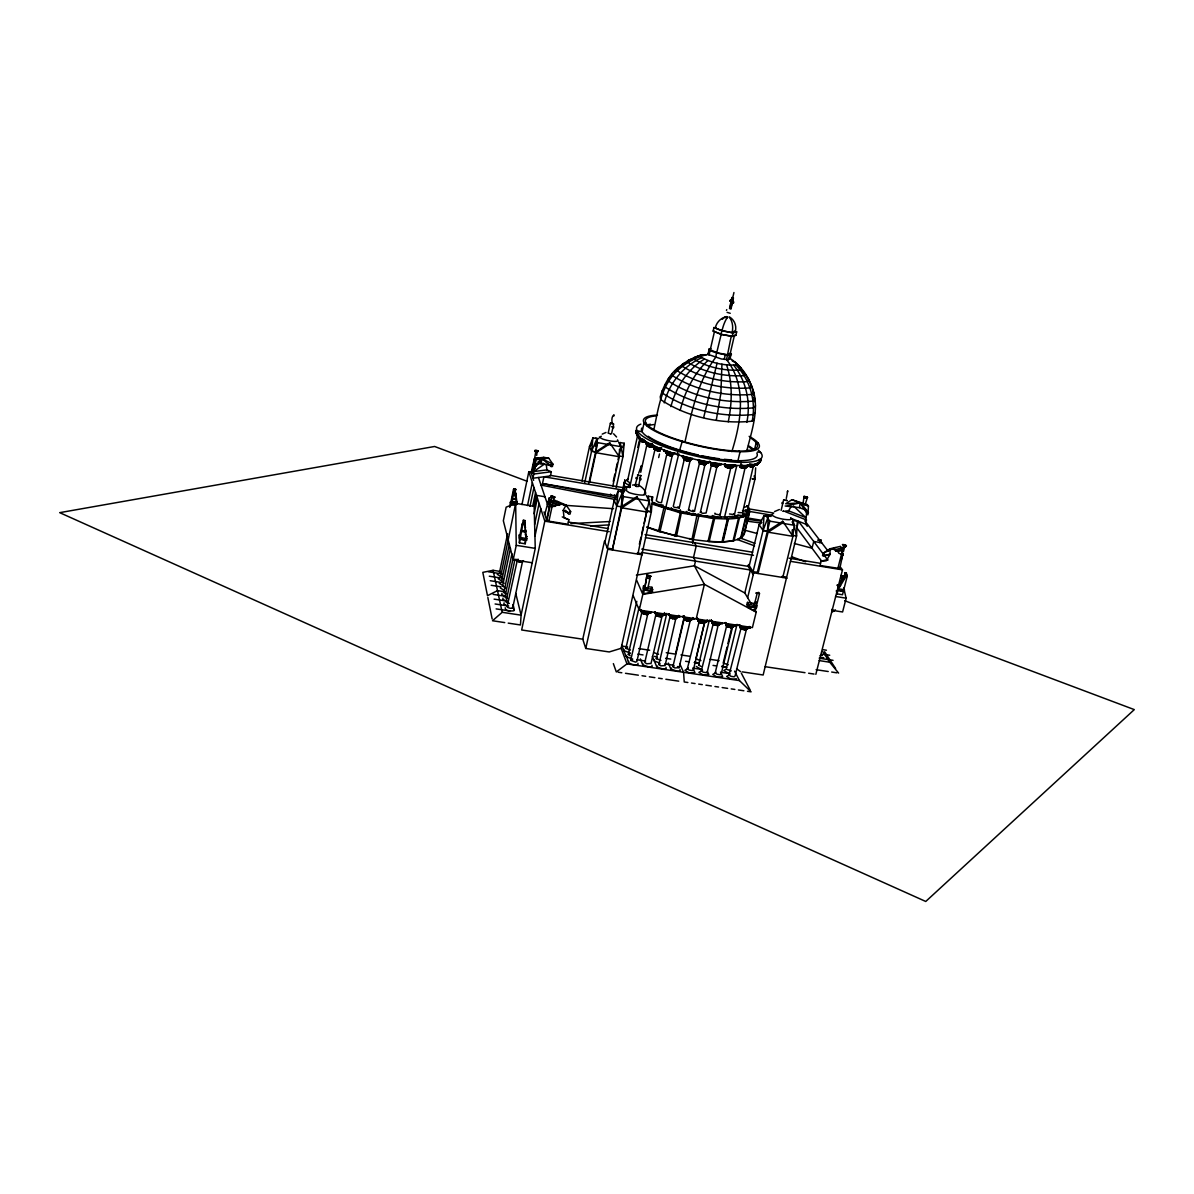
<?xml version="1.0" encoding="UTF-8"?>
<svg xmlns="http://www.w3.org/2000/svg" width="1194" height="1194" viewBox="0 0 1194 1194"><rect width="100%" height="100%" fill="white"/><g stroke="black" fill="none" stroke-linecap="round" stroke-linejoin="round"><path stroke-width="1.5" d="M639.133 607.239L628.283 654.446L630.148 655.73M630.477 650.073L625.865 648.372L636.805 601.343M515.942 495.077L517.181 503.883L511.659 502.972L512.868 494.57L516.032 495.391L512.868 494.57M524.256 523.659L524.524 524.464L522.703 524.166L524.256 523.659L524.957 525.599L524.539 524.256L522.271 523.882L519.897 535.181L520.509 537.404C520.853 534.434 524.733 511.345 524.659 525.091L526.36 538.345M646.984 575.926L644.775 588L647.775 588.478L649.82 578.971L649.685 577.105L646.984 575.926L647.029 574.598L650.999 576.329L649.685 577.105M845.845 576.762L846.292 572.866L844.889 572.642L844.531 576.03L843.098 577.344L842.74 576.06L844.845 576.404L844.591 577.389L842.083 576.762L842.233 579.388L838.815 585.612L838.173 584.911L838.397 588.642M712.221 465.884L711.251 462.899L713.699 463.72L714.445 466.555M628.716 661.357L628.686 662.73L631.387 664.267L635.342 665.028L637.939 664.61L637.939 663.237M628.357 662.207L626.357 655.446M787.368 505.644L800.159 502.883L807.89 514.868L808.442 506.092L807.278 504.629L791.92 499.704L785.697 503.778L800.159 502.883L806.875 510.51L799.487 507.644L785.159 506.002M623.955 649.372L623.925 650.7L630.283 652.954M638.447 485.167C641.685 486.257 649.267 493.794 643.745 495.062A12.686 3.239 12.6 0 1 629.014 492.585L625.163 489.749M746.743 451.108C751.996 429.646 760.862 405.915 750.892 384.304C746.772 373.856 739.534 364.618 730.101 358.484L731.191 353.767L726.967 354.618L716.937 352.752L709.057 349.126A11.477 1.985 12.9 0 1 710.908 348.544M842.248 552.374L841.755 548.046L840.427 546.359L829.92 548.792L823.159 553.225L822.562 555.628L823.621 556.24L829.905 554.195M544.777 514.36L549.21 497.958L549.956 504.853M613.895 416.005L613.97 414.781C610.164 417.064 612.612 426.631 613.044 423.497M525.45 534.793L526.703 536.718L525.45 534.793L525.509 529.091M782.771 577.478L792.935 536.33L792.488 529.733M793.025 520.524L796.547 536.031L792.189 535.3L794.622 525.33L792.189 522.032L793.025 520.524L792.816 524.211L793.025 520.524L797.338 521.256L796.547 536.031L763.16 674.998L742.25 671.864M792.189 535.3L792.503 529.763M749.265 565.628L759.1 524.703L763.07 530.434L767.429 531.196L768.369 516.42L764.026 515.689L763.07 530.434L753.071 571.687M748.056 507.913L754.906 479.361L755.668 467.824M700.43 461.212L700.266 463.69L698.386 460.332L700.43 461.212L701.803 464.302M548.718 458.168L536.016 459.69L534.763 468.749L535.539 458.302L543.777 457.332L548.718 458.168L552.926 464.167L552.434 466.466L551.21 466.675L542.389 458.929L537.837 462.168M647.193 507.554L646.894 511.107L651.327 511.823L621.149 648.297L626.969 663.879L739.459 680.595L751.101 691.833L747.489 691.296M647.969 498.659L648.178 496.182L652.64 496.943L651.327 511.823L646.864 511.062L637.894 554.091L637.372 552.971L641.865 553.703M624.477 491.749L620.835 491.137L623.507 496.614L612.343 549.956L621.731 507.823L622.611 491.838L618.119 491.077L614.164 500.495L604.925 542.21M554.389 496.898L553.091 497.092M619.567 444.019L620.149 442.556L624.208 443.258L622.969 456.615L616.179 487.555M516.032 495.391L514.748 490.6C515.838 485.779 516.271 494.137 513.51 491.853L513.629 493.465L516.092 494.674L512.957 494.868L513.629 493.465M611.88 548.882L607.358 548.15L616.716 506.062L618.119 491.077M641.312 466.914L641.432 465.66L638.656 473.212M612.835 485.913L619.283 456.735L619.507 449.228M619.835 445.899L620.149 442.556L622.969 456.615L618.88 455.929M523.3 520.151L522.703 524.166M524.823 520.405L524.882 524.047L523.36 523.808M551.479 496.42L552.792 496.226M658.192 450.839L659.581 448.511L656.879 447.944L657.401 450.705M500.256 587.941L504.241 590.403M589.627 481.988L596 452.72L597.015 438.571L592.925 437.855L591.567 451.198L584.747 482.57M497.241 574.284L500.898 576.672M727.833 467.944L728.624 468.123L729.385 465.66L726.728 464.959L727.086 467.72M799.487 507.644L800.159 502.883L808.457 512.629L807.562 513.51M749.101 466.347L752.787 467.033L753.13 464.63L749.936 466.615M686.58 362.916C672.744 367.827 664.312 383.304 660.237 396.811L660.625 399.542C686.52 417.109 721.146 424.467 752.16 421.169C756.339 401.229 749.981 379.617 735.877 364.946C723.728 365.648 710.639 362.857 700.177 356.573L700.908 354.961L706.281 354.678M806.607 512.271L805.607 524.091L807.293 526.3M515.539 492.734L516.45 503.107L511.659 502.972L511.39 504.226L514.166 504.674M746.817 422.392C750.907 402.676 746.399 381.125 733.758 365.289M522.718 523.405L522.435 525.196L522.271 523.882M654.461 449.541L656.625 450.511L654.775 449.78L655.193 447.198L656.625 450.511L660.013 450.884M731.355 468.123L732.758 465.75M549.21 497.958L548.24 503.853L547.345 504.122M721.37 516.689L721.206 517.644L718.519 517.718L712.311 515.539M524.659 525.091L524.405 523.405L524.882 524.047M742.772 468.197L741.996 468.018L742.459 465.496L745.131 466.048L743.549 468.346M728.25 421.855C732.116 403.139 732.803 383.155 726.549 364.886M786.294 498.42L787.786 490.779L787.264 491.958M509.778 507.405L510.51 503.853M510.853 502.241L513.524 489.376L515.778 489.212M510.898 504.286L510.569 505.898L510.286 502.017L510.898 504.286L514.181 504.823M507.569 533.778L499.51 572.523L502.122 574.269M516.689 501.599L517.181 503.883L516.689 501.599L516.36 503.152L511.539 502.54M516.495 504.704L516.823 503.092M509.36 544.046L501.54 581.493L504.196 583.284M510.45 548.374L502.584 586.075L505.614 588M521.942 504.599L528.823 471.72L532.39 472.331M506.778 593.806L504.122 592.866L503.972 591.836L511.927 553.837M507.883 598.552L505.196 597.612L505.047 596.567L513.062 558.314M532.196 562.762L513.211 559.762L516.241 545.33L515.674 503.331L534.151 506.375L535.255 548.374L521.077 615.164L520.465 624.969L508.226 623.134M531.927 473.406L535.703 452.227C532.539 447.586 543.136 453.063 535.539 451.033M509.331 603.373L506.286 602.418L506.137 601.373L515.017 559.061M519.539 536.882L519.36 542.852L525.211 543.792L526.002 540.046L520.151 539.106L519.36 542.852M536.688 455.421L537.106 451.929M519.629 539.166L519.286 534.912L519.629 539.166L526.569 540.285L526.211 536.031L526.569 540.285M533.837 474.018L532.942 478.242L550.419 475.928L551.315 471.749L546.867 469.899L533.614 471.585L533.837 474.018L551.315 471.749M527.524 505.555L532.345 482.615M522.673 560.762L512.674 608.179L510.122 608.283L507.39 607.313L507.241 606.239L517.375 559.971M529.987 506.331L533.942 487.525M525.718 536.121L526.002 534.808L526.703 536.718M532.658 506.241L535.554 492.525M534.151 506.375L536.464 495.361L544.971 496.764M512.719 605.88L512.883 604.627M534.106 513.778L537.39 498.211M616.388 497.868L542.494 483.57L543.927 476.794L623.955 490.271M534.628 524.464L539.076 503.405M534.942 536.33L540.792 508.704M528.823 471.72L544.822 521.166L521.659 629.984L582.762 639.193L585.761 648.446L609.224 651.954L621.149 648.297M716.31 420.079L720.907 393.095L721.937 364.155M549.255 521.032L546.374 520.345L551.524 497.525L550.792 496.137L552.703 497.017M562.255 516.927L568.866 519.748L567.881 524.27L546.897 520.838L549.912 506.674L555.27 506.316L556.822 504.898L559.359 505.316L560.702 504.181L566.075 505.062L570.642 511.539L570.105 514.017L568.777 514.256L565.628 510.331M548.942 521.166L553.792 498.48L555.106 497.017L551.24 495.943M710.042 462.451L711.684 465.63L710.355 462.048L711.326 465.376L716.952 466.675M582.015 481.048L589.478 446.646L592.925 437.855M595.284 446.466L595.985 443.317M588.806 483.257L597.657 442.646L596.776 440.78M608.239 432.959L610.373 423.198L611.806 423.154M610.343 433.706L611.567 433.75L613.701 423.989M613.82 426.765L613.597 427.765L611.537 426.706M613.253 481.391L614.85 474.093M615.671 470.481L617.268 463.182M618.074 459.571L620.97 446.69L618.626 442.198M582.762 639.193L604.477 541.151L607.806 549.225L585.761 648.446M697.968 513.838L703.162 516.136L707.549 515.689M622.074 492.704L624.358 481.988L628.372 478.675M621.462 497.047L622.611 491.838L621.94 493.406M623.014 493.331L624.358 481.988M623.596 491.988L624.566 486.376L629.671 487.406L640.596 438.482M636.566 434.004L637.268 430.855L642.118 431.706L644.103 422.825L646.014 423.169M630.178 482.928L627.432 481.212L637.626 435.497L636.148 431.676L638.506 435.497L637.76 436.213M640.551 439.049L638.044 435.541L640.551 439.049L644.103 439.556M628.671 486.839L629.447 483.376M637.805 447.347L639.283 440.78M740.593 467.526L740.653 464.72L741.996 468.018L744.265 468.421L748.713 465.153L744.623 467.347M649.82 446.854L652.879 444.556L648.909 444.302L644.044 440.496L649.073 443.526L652.252 443.735M636.163 477.451L635.924 478.54L637.312 478.451M635.014 485.615L638.103 474.719M640.745 472.287L646.76 445.466L647.655 445.168M638.581 486.585L640.7 475.346M648.909 444.302L649.073 443.526M653.775 430.019C658.327 409.438 660.76 385.946 677.297 370.812C685.819 362.648 696.565 356.722 708.176 354.409L721.445 358.991L728.4 359.678L730.131 358.513M660.312 450.78L658.924 450.929L661.506 448.422L658.297 448.571L651.237 445.452L651.402 444.69L658.461 447.795L661.67 447.66M644.297 494.42L655.103 449.048M658.297 448.571L658.461 447.795M658.67 457.571L659.491 453.974M639.357 544.24L640.939 537.255M641.73 533.763L643.312 526.778M644.103 523.285L649.163 500.928L646.297 495.42M663.7 450.78L663.879 450.004L672.491 452.959L672.312 453.735L663.7 450.78L665.416 451.362L667.446 454.884L670.401 455.705M643.999 589.985L643.491 585.97L643.999 589.985L652.506 591.328L651.969 587.299L648.566 586.761M643.551 588.105L642.685 591.926L643.462 593.716L651.864 592.358L652.342 590.314M754.28 608.955L756.19 612.164L752.414 627.581L639.253 610.044L642.835 594.373L636.626 580.15M643.462 593.716L644.342 589.881L652.506 591.328M644.775 588L647.029 574.598M689.177 538.509L692.684 539.569L692.684 542.986L692.684 539.569L658.491 531.39L663.789 508.241L666.506 507.435C687.998 513.539 710.49 518.778 732.937 516.405M702.609 464.481L705.251 464.078L704.684 464.69M651.417 611.925L651.223 612.716L641.223 611.164L641.402 610.373M677.073 454.526L677.804 451.302L679.535 450.541L682.296 441.168M659.909 531.837L678.804 453.75M646.193 612.731L647.835 613.791L636.909 661.357L635.671 662.148L630.656 660.357L641.82 612.597M684.968 441.914C691.535 412.945 697.296 381.961 715.519 357.603L721.236 334.171L713.131 331.081L713.952 327.529L722.057 330.604L733.041 332.887L736.698 331.842L735.862 335.38L732.206 336.454L720.788 334.29L713.131 331.081M651.342 589.329L651.536 588.523M651.536 589.179L651.969 587.299M681.953 456.675L682.117 455.899L691.684 458.481L691.505 459.257L682.356 456.302L685.699 460.526M730.206 353.021A11.477 1.985 12.9 0 1 729.504 354.946L725.31 354.678A11.477 1.985 12.9 0 1 710.117 350.349L709.251 349.678L708.176 354.409L709.057 349.126M688.744 461.138L692.401 458.421L690.042 460.944L679.252 507.928L674.267 507.331L673.267 506.331L684.311 459.227M709.027 355.096L710.117 350.349M710.251 349.857L714.505 331.35M665.64 614.134L665.461 614.91L655.476 613.373L655.67 612.582M674.998 536.046L680.356 512.868L681.61 511.599L676.505 536.345L647.402 527.151M731.892 297.575L731.459 301.172L732.773 301.351L733.191 297.813L731.892 297.575L731.116 300.888L733.638 302.052L733.4 303.067L730.101 301.187L730.325 300.246L731.638 300.425M729.758 308.485L731.235 302.112L732.534 302.351L731.056 308.724L729.758 308.485L730.892 301.843M730.34 308.037L733.937 292.53M731.101 306.858L732.206 302.082M732.429 301.067L733.191 297.813M732.101 302.828L730.325 300.246M655.476 613.373L654.775 611.776L655.804 614.97L644.79 662.461L646.685 663.76L651.029 663.461L662.386 614.82M698.475 460.809L698.654 460.033L708.43 462.048L708.251 462.824L698.475 460.809L698.236 459.615L699.848 463.556M705.072 464.078L694.52 511.256L693.207 511.719L688.445 510.062L699.52 463.033M724.206 359.439L725.31 354.678M703.684 417.467L717.087 363.125M660.954 660.372L656.282 658.655L666.789 613.388M727.847 316.947A13.821 3.866 -74.3 0 0 722.057 330.604L720.788 334.29L731.28 336.051L726.534 359.648C747.31 385.766 741.026 422.348 731.832 451.631M728.4 359.678L729.504 354.946M730.206 353.588L734.489 335.126L735.862 335.38M679.819 616.328L679.625 617.119L669.7 615.567L669.879 614.791M675.923 618.014L665.103 665.565L660.789 665.849L658.879 664.565L669.924 617.149L668.953 613.97L669.7 615.567M693.341 539.643L698.744 516.509L697.072 514.733L691.968 539.479C708.161 541.3 725.579 544.583 741.176 538.136L744.22 534.285L749.608 511.883L748.101 507.226M717.087 466.138L706.102 512.987L702.714 513.345L700.385 512.301L711.355 465.376L716.579 466.75M711.848 463.466L712.027 462.69L721.28 463.973L721.101 464.75L711.848 463.466L709.46 461.197M693.953 618.522L693.759 619.298L683.863 617.761L684.043 616.985M684.356 616.298L675.476 654.118L666.267 652.73M688.46 621.074L689.162 621.089A3.224 1.015 13.4 0 0 690.281 620.358L679.117 667.655L674.849 667.953L672.923 666.655L684.028 619.328L683.087 616.164L685.326 620.298M709.191 541.509L714.639 518.45L711.758 516.629L713.46 518.405C724.504 518.912 736.176 520.047 746.608 515.539L749.608 511.883L742.474 510.599M727.773 465.57L727.952 464.794L736.011 465.272L735.832 466.048L727.773 465.57L725.146 464.048L725.34 466.72L729.4 468.257M714.937 513.107L714.878 513.972L720.101 514.987L730.862 467.481M696.206 618.865L704.37 584.344L694.386 565.792L695.49 561.12L693.505 557.494L696.221 545.912L694.415 542.703M708.341 620.746L708.146 621.537L698.281 619.999L698.46 619.223M704.176 623.208L704.624 622.552L693.43 669.715L692.46 670.565L689.401 670.147L687.311 668.864L699.326 620.955M736.773 465.69L724.564 517.151L727.459 518.957L722.012 541.897M513.689 491.704L513.808 488.674M740.519 465.541L741.28 462.347L737.952 460.705L740.086 451.72L738.773 451.078M651.849 503.972L680.356 512.868L713.46 518.405L708.027 541.464L722.519 541.882L727.967 518.942L724.564 517.151L728.474 518.942L723.027 541.867M700.923 660.625L695.863 658.969L704.356 623.238M743.877 466.108L750.31 464.988L743.877 466.108L741.041 464.899M701.012 666.356L698.609 665.058L709.34 620.044M729.519 513.972L734.489 514.659L745.131 467.6L745.563 468.242L747.399 465.914L744.265 468.421L743.787 465.779L741.25 467.779M722.37 622.925L722.191 623.701L712.355 622.178L712.534 621.402M720.34 622.865L718.34 624.372L707.355 671.789L706.415 672.655L703.37 672.237L701.266 670.953L713.43 623.044L711.699 620.626M754.504 449.631L756.175 442.631L758.041 442.959M733.071 540.822L738.519 518.047L734.608 516.256L737.922 515.166M505.196 607.746C504.45 611.313 511.525 611.179 513.868 610.791L514.047 609.522M753.548 465.033L757.817 463.138L753.548 465.033L749.757 463.75L751.489 466.944M738.146 512.524L742.504 512.763L753.25 466.526M740.564 538.36L745.996 515.748L742.802 514.629M741.176 538.136L746.608 515.539L743.011 514.554M759.175 459.66L761.175 459.272M743.952 534.628L749.339 512.196L745.772 511.226M736.37 625.104L736.176 625.88L726.37 624.358L726.564 623.581M731.818 626.208L732.579 626.85L721.236 673.864L720.325 674.729L717.281 674.312L715.161 673.028L726.624 625.865M699.624 462.765L701.042 464.078L705.445 464.302M728.265 664.745L723.191 663.073L727.056 647.058M727.922 643.506L732.221 625.701M753.25 574.612L748.116 566.344L748.548 564.538L753.698 572.777L747.638 597.731M731.295 670.864L726.161 669.177L737.026 624.343M751.444 604.149L744.817 592.985L750.384 570.001L641.656 552.419M504.107 602.866L503.868 604.074L506.241 605.448M699.371 462.899L698.386 460.332M730.101 468.332L731.31 465.779L728.624 468.123L725.504 466.944M750.325 627.268L750.13 628.029L740.355 626.522L740.534 625.746M744.16 629.716L746.489 629.014L735.086 675.923L734.191 676.789L731.161 676.371L729.027 675.088L741.205 627.447L739.593 624.955M747.474 602.388L748.757 604.552L757.041 605.851L756.593 607.716L748.295 606.403L747.026 604.239L747.474 602.388L755.742 603.686M747.593 603.686L747.116 605.686L748.175 607.507L755.175 611.253L756.101 607.477L748.205 606.239M748.295 606.403L748.757 604.552M748.175 607.507L748.653 605.492M768.369 516.42L763.07 530.434L767.399 531.136L782.727 521.271L783.473 522.3L768.115 532.196L758.071 573.493L757.369 572.359L769.831 521.166L765.847 515.554L771.13 516.435M754.906 602.463L756.981 594.164L756.13 593.06L758.742 592.403L759.488 593.597L756.548 605.627L753.623 605.164L754.906 602.463L756.727 601.985M782.204 502.48L781.936 503.54L782.757 503.271M781.13 510.465L783.637 499.838L784.607 499.674M503.032 598.06L502.793 599.254L505.152 600.597M803.144 502.629L804.099 496.346L807.681 497.435L806.054 497.361M804.95 505.122L807.398 497.614M501.973 593.314L501.734 594.493L504.077 595.821M827.621 559.598L821.159 561.165L820.069 565.523L839.964 568.583L837.86 567.747M841.337 559.882L843.009 553.329L839.77 568.747L837.86 568.434L843.397 546.628C842.412 544.807 849.307 546.509 844.785 544.897M843.457 551.583L844.352 548.061M815.845 674.326L842.486 569.837L840.248 566.926M837.069 593.866L837.979 590.269L843.412 591.149L842.501 594.746L837.069 593.866L836.337 590.702M837.382 585.582L839.486 587.194L845.501 577.284L844.889 572.642M843.83 589.523L847.158 576.523L846.292 572.866M843.665 587.687L846.128 598.179L842.591 611.97L831.994 610.298M671.401 507.734L671.177 508.659L673.491 509.898L677.297 510.808L680.087 510.733L680.341 509.778M680.132 410.467C684.908 391.871 693.624 373.632 707.952 360.513M735.608 516.509L735.295 517.435L728.892 516.554M700.251 620.313L699.654 622.387L697.923 619.298L700.251 620.313L701.371 623.074M670.894 406.617C675.804 387.483 687.341 369.573 704.326 359.11M714.325 622.492L713.699 624.566L711.982 621.477L714.325 622.492L715.415 625.238M756.742 465.078L759.578 462.272L756.981 464.959L755.011 465.048L756.742 465.078L759.981 461.824L757.414 463.406M664.252 402.885C669.252 383.304 683.177 366.08 701.684 357.752M728.34 624.656L727.683 626.731L725.997 623.641L728.34 624.656L729.4 627.402M819.86 542.792L821.024 540.061L818.039 540.091L821.024 540.061M742.31 626.82L741.623 628.88L739.952 625.805L742.31 626.82L743.355 629.566M538.464 458.183L534.957 458.586L534.539 459.78L534.27 459.003L535.987 458.809M535.539 458.302L534.957 458.586M726.445 310.425L726.743 309.634M627.343 480.152L627.775 479.287M671.132 455.78L673.192 453.511L670.58 453.138L669.61 455.556L667.446 454.884L664.58 450.556M833.427 610.492L833.755 611.268L831.666 611.418L833.845 611.044M622.417 447.646L624.208 443.258M637.432 435.974L636.193 432.213L637.432 435.974L639.611 436.914M621.253 506.823L616.716 506.062L622.611 491.838L621.238 506.793L636.805 496.749L647.402 512.107L621.731 507.823L637.327 497.764L636.805 496.749L636.357 498.779L649.163 500.928M597.015 438.571L591.567 451.198L595.642 451.914L609.686 442.795L619.283 456.735L596 452.72L610.104 443.616L609.686 442.795M667.446 454.884L664.998 450.959L667.446 454.884L668.521 452.436L669.61 455.556L672.207 455.66M650.491 444.407L649.446 446.72L647.894 443.69L650.491 444.407L650.596 447.004L651.954 447.093M651.252 500.032L652.64 496.943M713.699 463.72L712.669 466.003L711.251 462.899M663.073 505.077L657.163 504.763L653.745 502.45M845.471 544.942L845.322 546.942L843.397 545.971M750.713 466.809L751.877 464.466L754.369 464.809L752.787 467.033L748.548 466.138M764.026 515.689L759.16 524.733L761.802 522.36M845.456 546.897L846.456 545.807M568.866 519.748L564.031 517.763L563.269 510.226L566.075 505.062L554.255 500.077M740.355 626.522L739.37 624.746L740.698 628.432L746.563 629.298M535.449 466.332L534.897 467.302L542.389 458.929L552.926 464.167L550.434 465.376L540.494 463.615L542.389 458.929L535.449 466.332L534.808 464.317L533.614 471.585L544.762 463.884M654.252 446.616L654.775 449.78L652.581 445.735L654.775 449.78M732.176 627.537L732.146 626.581M806.756 505.51L807.278 504.629M785.458 511.032L788.577 510.838L791.249 506.301M841.755 548.046L834.964 549.628L829.92 548.792L830.129 554.285L826.233 560.822L821.159 561.165M649.029 446.675L647.193 445.213M684.505 460.003L689.341 461.138L690.744 458.809L686.46 460.75M696.236 666.461L700.908 669.252M806.383 498.167L807.144 496.958M534.27 459.003L531.121 472.675L533.628 480.346M804.219 497.794L806.592 498.271M672.729 374.603L668.297 378.841L668.7 381.244C692.863 396.93 724.385 403.647 752.996 401.109L755.026 399.289L754.086 396.781L754.459 401.632M700.385 512.301L701.326 511.659M659.581 448.511L657.775 450.72L656.879 447.944M747.25 513.301L749.668 510.345M649.596 612L645.939 614.507M663.789 614.194L660.163 616.701M677.923 616.388L675.043 618.895L671.923 618.402M729.385 465.66L727.519 467.794L726.728 464.959M740.429 628.119L742.593 629.357L744.638 627.193L744.922 629.805L749.728 627.328L746.444 629.522L748.28 627.462M716.221 625.402L718.549 625.208L720.4 623.134M730.221 627.566L732.519 627.372L734.37 625.298M705.46 621.999L707.326 619.925L708.146 621.537M670.147 616.671L671.207 618.119M591.985 443.959L589.478 446.646L591.567 451.198L595.627 451.899M655.999 614.477L657.028 615.925M703.385 464.615L708.132 462.347L705.117 464.615L707.221 462.377L703.385 464.615L702.773 461.69L700.385 463.824M674.64 372.035L683.908 363.319M843.815 579.045L842.083 576.762L842.74 576.06M645.148 614.403L641.805 612.283M705.117 464.615L707.997 461.735L708.251 462.824M752.787 467.033L755.847 464.391L752.175 467.018M752.16 421.169L754.369 419.049M729.027 675.088L729.922 674.222M640.551 609.746L642.223 613.403L646.655 614.507A3.239 1.03 13 0 0 647.223 613.164L647.864 614.059L650.924 612.015L647.252 614.283L650.924 612.015L651.223 612.716M674.506 453.198L671.759 455.795L672.61 455.451M690.028 460.944L685.072 460.287L686.132 457.795L687.251 460.929L689.595 458.735L691.893 458.884L689.863 460.735M755.339 412.512L753.16 414.572C722.474 417.646 688.356 410.393 662.625 393.199L662.222 390.542M663.461 614.611L661.461 616.477L665.133 614.209L660.864 616.716L657.745 616.208M715.161 673.028L715.967 672.282M735.832 466.048L734.773 465.436L730.683 468.317C725.773 468.018 734.295 468.943 734.489 465.69L730.683 468.317M755.563 405.9L753.444 407.855C723.564 410.676 690.475 403.632 665.327 387.065L664.924 384.528M691.505 459.257L692.401 458.421M691.789 618.999L689.729 620.865L693.415 618.596L689.162 621.089L684.102 619.373L687.669 620.984M701.266 670.953L702.624 670.147M698.609 665.058L699.43 664.327M687.311 668.864L688.281 668.013M695.863 658.969L696.669 658.252M726.37 624.358L725.415 622.581L726.758 626.268L730.982 627.641L732.609 626.85M644.312 614.238L643.223 611.477L640.924 610.462L642.223 613.403L642.073 610.97L644.312 614.238L646.849 612.029L646.655 614.507L641.551 612.761M515.778 593.463L521.077 615.164L502.196 612.298L492.51 620.746L504.734 622.596M656.028 615.283L658.536 616.432L661.088 614.238L660.864 616.716L656.013 614.806M673.192 453.511L670.685 455.675L670.58 453.138M668.953 613.97L670.61 617.791L670.521 615.373L672.715 618.626L675.267 616.432L675.043 618.895L670.177 616.985M683.028 616.328L684.744 619.984L684.684 617.567L686.848 620.82L689.416 618.626L689.162 621.089L685.998 620.567M711.982 621.477L712.773 624.104L711.43 620.417L712.773 624.104L714.609 625.014L717.669 625.477L721.818 622.999L722.191 623.701M542.539 458.377L543.777 457.332M641.103 475.779L637.432 475.033M702.191 623.238L704.52 622.626M698.505 621.626L700.624 622.865L702.609 620.671L702.967 623.313L706.982 621.029L702.967 623.313L698.744 621.94L697.4 618.238L698.744 621.94L697.923 619.298M649.237 612.403L646.655 614.507L647.82 613.806M718.549 625.208L721.012 623.193L716.997 625.477L716.669 622.85L714.609 625.014A3.209 1 13.7 0 1 712.579 623.283L711.445 620.671M731.37 626.089L732.519 627.372L735.011 625.372L730.982 627.641L730.683 625.029L728.594 627.178A3.209 1 13.9 0 1 726.549 625.432L725.415 622.835M716.698 465.884L719.728 463.466L717.191 466.555L715.221 466.69M746.444 629.522L748.951 627.537L744.922 629.805M753.026 466.317L756.817 464.123L754.295 465.585M626.969 663.879L616.313 671.953L613.358 663.625M735.877 364.946L736.429 363.289L732.161 360.752M521.987 562.09L516.674 560.284C515.614 561.553 523.718 561.896 522.688 561.777L520.659 562.12M730.295 467.197L731.385 467.944L734.773 465.436M721.101 464.75L720.489 464.182L717.191 466.555L719.878 464.347L715.937 466.75L715.907 464.033L712.893 466.138M521.39 562.15L523.524 560.643M659.595 450.884L654.431 449.511M832.293 609.015L832.427 611.492L835.442 609.865M715.937 466.75L720.489 464.182M704.52 623.044L707.788 620.82L702.967 623.313M672.923 666.655L674.088 665.864M732.519 627.372L735.788 625.163L736.176 625.88M665.133 614.209L662.058 616.253L661.401 615.358A3.224 1.015 13.1 0 1 660.864 616.716L662.013 616M658.879 664.565L660.073 663.774M679.028 367.394L676.894 368.797L677.297 370.812C698.296 384.05 725.251 389.796 749.922 387.901L751.698 386.393L748.235 378.453M693.415 618.596L689.162 621.089L690.251 620.373M743.877 373.632L742.414 371.035L745.504 374.513L744.116 375.632C725.027 376.901 704.326 372.483 687.983 362.439L687.625 360.916L689.236 359.857L700.908 354.961M656.282 658.64L657.476 657.864M716.997 625.477L721.818 622.999M730.982 627.641L735.788 625.163M535.509 451.705L537.404 452.033M630.656 660.357L632.298 659.625M684.028 619.328L684.953 618.761M628.283 654.446L629.91 653.745M676.147 618.193L671.864 618.388L669.924 617.149M625.865 648.372L627.492 647.685M748.892 465.824L745.354 467.929L748.713 465.153L750.13 465.764M686.296 511.45L690.117 513.868L695.729 514.032M736.459 678.774L731.206 679.282L726.624 676.491L728.191 675.565M722.624 676.714L717.31 677.222L712.773 674.431L714.37 673.506M833.74 611.268L832.427 611.492M725.34 669.67L723.788 670.565L728.504 673.371M694.804 672.565L689.401 673.073L684.923 670.282L686.58 669.371M700.49 671.446L698.863 672.356L703.579 675.207L708.729 674.64L707.46 673.088M684.744 459.153L683.998 459.526L682.356 456.302L684.52 459.899L683.849 457.183M687.625 360.916L699.923 355.618M740.802 627.432L740.698 628.432L739.952 625.805M625.089 482.913L628.537 485.152M563.344 510.674L567.926 512.853L570.642 511.539M712.937 623.104L713.46 623.014M835.203 547.568L823.159 553.225L824.964 555.225L830.129 554.285M698.923 620.94L697.43 618.492M602.224 434.109L605.97 432.467M774.503 511.584L779.369 509.525M684.64 618.701L684.296 615.985M773.07 513.689L771.414 514.972L775.652 517.271A12.507 3.119 13.8 0 0 789.876 519.659L791.622 518.957L790.637 517.644M652.581 445.735L654.745 449.034M703.087 354.633L694.923 357.066L693.61 357.916L693.923 359.17C707.46 367.394 724.504 371.035 740.28 370.065L741.429 369.155L740.967 367.871L734.847 362.095M637.88 436.303L639.656 436.556L638.417 436.855L640.133 440.765L640.999 440.437M688.445 510.062L689.58 509.674M501.092 582.642L499.226 583.344L503.196 585.776M500.077 578.12L498.226 578.747L502.032 581.194M804.099 496.346L806.219 497.555M743.28 515.704L749.101 513.748M632.521 485.077L637.208 484.51M715.878 327.649L715.325 327.798A14.089 13.477 -44.5 0 1 726.892 316.574M672.312 453.735L675.237 453.019M513.524 489.376L515.689 489.436M601.328 436.258L599.269 437.198L602.731 439.093A11.477 2.642 12.4 0 0 616.089 441.422L618.044 440.944L617.507 439.885M834.964 549.628L835.651 551.061L838.024 551.449L842.337 550.434M835.651 551.061L841.71 549.643M652.417 447.049L646.79 445.496L648.088 445.213M500.167 571.419L493.077 570.314L482.809 572.359L487.48 595.672L497.495 590.627L504.808 591.761M741.22 627.462L739.34 624.984M699.356 620.97L698.565 621.104A3.209 1.015 13.6 0 0 700.565 622.85L703.699 623.313M642.835 594.373L704.37 584.344L756.19 612.164M636.387 575.165L694.386 565.792L744.817 592.985M692.669 359.349L689.236 359.857L682.028 364.558L682.416 366.334C701.251 378.065 725.265 383.184 747.354 381.617L748.937 380.289L745.504 374.513L736.773 364.274M744.265 468.421L745.563 468.242L744.772 467.496M637.641 435.482L638.118 436.347M536.225 464.138L543.33 463.272M843.203 544.688L844.427 544.792M722.519 541.882L733.967 540.733L739.414 517.957L734.608 516.256M784.443 511.375L782.831 511.226L783.771 511.211M734.638 517.554L743.519 516.763M546.688 520.196L548.733 520.539M554.628 497.376L552.598 497.197M760.011 459.6L760.832 459.541M590.672 525.942L609.03 524.897M570.896 523.614L610.015 521.509M651.237 445.452L652.521 445.407L654.446 449.153M537.852 451.317L536.942 451.257M745.549 468.257L740.355 467.332M644.163 442.228L640.536 441.198M640.506 440.571L644.626 442.332M519.927 562.031L517.106 561.09M745.265 509.868L747.981 509.853L748.16 508.928M708.087 517.36L719.594 517.808M552.135 497.525L551.21 497.659L553.568 497.868M744.757 507.166L746.772 506.554M643.864 441.258L645.461 441.362L646.894 445.705L646.685 442.959L648.312 446.437L651.297 447.078M563.762 505.211L613.552 508.704M819.188 658.163L823.741 657.625M742.877 513.33L747.28 512.957M691.177 514.644L704.341 516.33M637.372 486.465L636.387 486.271M532.031 472.72L531.3 473.212M629.522 484.719L629.671 487.406L624.76 486.764L626.82 489.137M746.369 521.062L760.787 523.002M805.443 496.585L804.487 496.764M746.011 519.106L760.593 521.077M732.325 301.873L733.638 302.052M610.552 433.855L608.343 433.183M717.728 625.477L712.519 623.805M731.713 627.641L726.504 625.969M755.906 465.093L756.906 464.585L756.145 464.197M618.149 672.222L621.82 672.759M625.492 673.297L638.342 675.192M642.014 675.744L645.685 676.282M649.357 676.819L654.864 677.64M658.536 678.177L662.207 678.714M665.879 679.267L678.729 681.162M687.848 682.505L684.237 681.968L683.58 672.282L679.893 664.028M691.46 683.028L695.072 683.565M698.684 684.102L702.296 684.64M705.923 685.162L711.34 685.968M714.952 686.505L718.564 687.028M722.176 687.565L727.609 688.371M731.221 688.893L734.832 689.431M738.444 689.968L743.862 690.759M637.82 654.133L643.044 654.924M665.58 658.297L670.774 659.088M685.58 661.297L689.013 661.819M694.177 662.595L699.326 663.357M713.042 665.416L716.46 665.924M721.579 666.7L726.713 667.461M636.835 659.745L645.611 661.058M664.849 663.924L673.565 665.237M693.46 668.207L702.132 669.491M721.116 672.326L729.728 673.61M816.099 669.7L828.218 671.521M831.681 672.043L836.875 672.834M765.205 666.7L804.995 672.685M808.622 673.237L814.039 674.058M622.059 646.073L627.581 646.909M638.641 648.566L649.685 650.237M680.938 654.939L690.028 656.312M710.027 659.312L719.116 660.685M495.107 603.985L508.689 606.059M822.517 654.133L829.726 655.237M496.137 608.895L509.823 610.97M820.382 658.387L833.084 660.327M819.174 660.595L829.726 662.207L838.606 673.103M493.107 594.373L506.495 596.433M494.107 599.134L507.584 601.209M822.845 649.67L826.427 650.223M488.376 571.762L499.689 573.538M489.301 576.209L499.062 577.732M490.241 580.717L500.077 582.254M491.197 585.299L501.107 586.836M643.059 587.836L644.417 590.045M644.432 588.105L652.939 589.448M516.241 545.33L535.255 548.374M835.516 596.478L846.128 598.179M647.566 575.792L650.999 576.329M756.13 593.06L759.488 593.597M521.151 531.405L525.584 532.121M836.994 585.075L840.606 585.657M607.806 549.225L642.387 554.807M753.698 572.777L787.13 578.18M519.987 537.464L526.927 538.584M658.581 654.297L653.64 652.551M544.822 521.166L609.238 531.703M645.417 537.613L753.489 555.285M790.473 561.329L842.486 569.837M523.36 520.33L524.867 520.584M845.039 572.836L846.442 573.06M844.874 574.21L846.277 574.448M523.494 522.42L525.002 522.659M845.74 574.926L847.143 575.165M844.621 575.568L847.158 576.523M641.775 549.106L748.116 566.344M521.3 530.405L525.539 531.091M752.996 571.657L757.369 572.359M782.055 576.374L786.398 577.075M511.539 501.256L516.405 501.958M511.704 502.047L516.465 502.838M568.314 522.032L608.522 528.629M645.073 534.613L752.698 552.24M789.13 558.21L820.084 563.284M754.906 479.361L752.31 478.913L754.906 479.361L754.145 475.884M514.002 489.838L515.435 490.077M819.144 540.643L820.472 540.867M821.711 542.777L813.741 541.464L812.039 548.225L794.323 543.479M513.33 493.077L515.778 493.823M512.644 495.6L516.062 496.167M512.301 498.182L516.33 498.853M512.092 498.868L516.286 499.57M730.235 313.291L727.101 312.35M687.251 460.929L688.028 461.063M550.285 475.346L623.85 487.764M748.369 508.793L773.697 513.062M747.683 511.136L771.354 515.121M623.507 496.614L634.223 498.42M769.831 521.166L794.622 525.33M542.494 483.57L617.492 496.152M747.354 517.927L761.488 520.3M624.656 486.57L629.671 487.406M595.567 438.183L598.776 438.735M597.657 442.646L620.97 446.69M738.056 515.211L743.653 515.495L742.996 514.375M747.101 450.138L750.593 450.765M757.533 451.974L760.682 452.526M730.101 301.187L731.4 301.44M729.43 308.216L731.056 308.724M732.221 297.843L733.519 298.082M736.698 331.842L734.191 331.111M540.613 485.018L616.059 499.674M704.147 464.69L699.341 463.093M536.688 450.526L538.151 451.123M637.133 486.585L635.76 486.212M677.476 511.331L691.311 514.151M844.8 545.628L842.397 544.539L844.964 544.762M654.402 656.372L656.864 656.879M659.551 663.013L654.342 660.998L654.327 659.64M632.745 659.088L626.328 656.804M654.775 611.776L656.446 615.611L656.327 613.179L659.372 616.611M842.069 576.747L844.591 577.389M677.879 506.838L679.252 507.928M744.683 530.166L757.1 533.494M536.584 451.183L535.479 450.66M661.297 506.584L674.789 510.316M725.504 667.237L722.057 665.924M698.117 663.133L694.699 661.819M820.069 655.625L822.502 655.536L821.8 654.551M503.226 578.762L500.525 576.986L515.674 503.331L506.152 507.166L503.346 520.763L513.211 559.762M611.403 423.825L610.373 423.198M652.894 502.555L666.506 507.435M656.043 504.405L668.237 508.778M754.862 543.345L740.877 538.24L742.578 536.375L737.28 539.539L754.578 545.867M791.592 556.702L805.592 561.792M726.803 318.126L725.862 317.694M646.611 527.047L658.491 531.39M527.091 481.272L434.616 446.481L59.7 512.659L925.753 901.47L1134.3 709.609L844.651 600.686M638.253 436.452L640.133 440.765L643.133 442.108L642.327 439.302L642.073 441.78L640.014 438.497L640.999 441.452L639.372 437.84L640.133 440.765M801.114 502.853L804.517 504.166M791.92 499.704L808.442 506.092M739.743 467.018L741.996 468.018M788.577 510.838L805.771 517.569L793.383 505.943M785.533 511.763L806.622 520.032M791.368 518.494L805.607 524.091M713.952 327.529L721.609 330.723L733.041 332.887L732.206 336.454L731.28 336.051M549.762 499.555L560.702 504.181M549.598 501.181L559.359 505.316M549.867 501.943L556.822 504.898M549.643 503.928L555.27 506.316M646.491 577.523L649.82 578.971M684.744 619.984L683.52 617.059L685.834 618.074L686.848 620.82M786.428 500.107L787.279 500.704L783.637 499.838M644.297 586.941L647.775 588.478M639.566 477.779C641.909 478.197 641.238 481.212 639.327 478.869M725.892 467.197L725.146 464.048M563.269 510.226L567.926 512.853M547.568 463.75L550.434 465.376M746.056 628.731L745.668 629.775L742.593 629.357A3.209 1 14 0 1 740.474 627.596L739.37 624.746M692.789 510.196L694.52 511.256M646.79 445.481L648.267 446.422L647.894 443.69M677.461 666.536L679.117 667.655M736.579 668.715L740.519 671.61M557.613 501.495L560.508 503.734M680.013 669.461L680.177 670.894L677.491 671.327L670.983 669.028L670.924 667.64M666.013 667.371L666.148 668.804L663.431 669.237L656.924 666.939L656.894 665.551M732.534 302.351L733.4 303.067M651.969 665.282L652.073 666.715L649.312 667.133L642.835 664.834L642.82 663.461M843.233 555.135L838.755 553.195L838.024 551.449M684.087 459.377L685.072 460.287L683.311 457.018M746.698 505.644L748.907 507.778M613.597 433.795L616.567 436.974M733.594 513.689L734.489 514.659M833.069 610.343L833.785 611.268M804.831 520.808L828.188 551.225M844.531 576.03L845.501 577.284M827.905 560.195L798.473 521.285L796.846 527.852L821.815 561.329M840.74 581.314L841.695 582.582M838.084 585.314L839.486 587.194M738.907 366.304L741.534 369.856M675.535 617.537L676.207 618.447L679.296 616.402L675.043 618.895A3.224 1.015 13.3 0 0 675.953 617.865M767.399 531.136L768.115 532.196L792.935 536.33L782.727 521.271M824.591 651.7L835.606 668.521M822.89 651.73L829.726 662.207M516.718 559.299L518.106 561.478L518.077 559.15L519.077 561.867M754.101 609.447L755.175 611.253M749.205 626.432L750.13 628.029M669.103 614.059L670.535 616.671L668.909 614.134M654.954 611.865L656.387 614.477L654.76 611.94M683.207 616.253L684.64 618.85M741.325 673.162L750.28 690.281M711.131 619.835L712.355 622.178M734.579 671.147L739.459 680.595M697.102 617.656L698.281 619.999M720.489 672.132L722.519 676.222M692.893 617.537L693.759 619.298M515.241 492.152L515.718 493.48M724.161 464.332L725.34 466.72M707.341 671.431L708.639 674.162M678.789 615.358L679.625 617.119M614.567 494.823L614.97 495.689M692.833 668.013L694.714 672.088M614.164 500.495L616.716 506.062M664.386 612.582L665.461 614.91M610.433 494.122L610.821 494.988M641.596 612.492L640.551 609.567L642.223 613.403M656.446 615.611L655.178 612.671L657.476 613.686L658.536 616.432M668.297 663.073L670.625 668.506M670.61 617.791L669.371 614.865L671.685 615.88L672.715 618.626M640.551 609.567L641.223 611.164M645.745 442.974L646.894 445.705M633.133 595.507L639.253 610.044M654.342 660.998L656.581 666.401M652.357 656.476L653.999 660.476M725.415 622.581L726.758 626.268L725.997 623.641M640.357 658.909L642.491 664.312M750.892 384.304L753.727 392.751L751.817 394.438C724.952 396.647 695.475 390.378 672.715 375.797L672.297 373.573M621.641 644.969L623.596 650.193M623.999 650.984L625.999 656.297M524.539 524.256L525.494 527.345M760.533 458.675L760.996 460.033M538.464 477.51L548.464 507.107M544.001 511.987L546.897 520.838M719.818 514.121L720.101 514.987M514.748 490.6L515.047 491.659M525.39 527.942L524.867 525.136M515.957 496.6L516.271 497.674M525.599 530.226L525.942 531.434M747.414 505.614L748.474 509.345M844.889 573.06L845.755 576.284M534.987 450.317L535.33 451.75M840.785 575.463L842.024 580.702M513.226 605.134L514.375 610.044M551.18 496.674L551.464 498.017M493.077 570.314L502.196 612.298M665.983 451.586L666.894 453.884L656.252 500.704L658.879 502.48L661.506 502.629L672.207 455.735L666.909 454.511M648.178 496.182L651.327 511.823M487.839 597.463L492.152 618.955M752.847 390.438L753.772 395.199M516.927 560.09L517.106 561.061M512.524 607.104L512.674 608.179M514.957 489.615L515.151 491.256M546.33 464.675L546.867 469.899M624.716 479.675L624.88 483.227M525.106 539.031L525.211 543.792M751.28 438.452A57.461 12.477 13 0 1 734.474 450.929A57.461 12.477 13 0 1 661.879 433.735A57.461 12.477 13 0 1 655.969 415.87M758.414 450.213A64.372 14.283 13 0 1 698.58 456.735A64.372 14.283 13 0 1 640.85 424.124M756.817 453.033A59.372 13.179 13 0 1 699.908 455.809A59.372 13.179 13 0 1 641.775 428.094M646.805 424.989A59.372 13.179 13 0 1 650.387 424.243M748.459 445.765A59.372 13.179 13 0 1 753.892 449.571M761.339 459.765A64.342 14.388 13 0 1 693.729 459.033A64.342 14.388 13 0 1 636.253 430.079M731.609 459.899A57.387 12.746 13 0 1 724.221 459.302M719.042 458.69A57.387 12.746 13 0 1 701.639 455.705M698.266 454.974A57.387 12.746 13 0 1 648.208 436.258M647.133 426.019A57.387 12.746 13 0 1 654.013 424.557M749.22 447.123A57.387 12.746 13 0 1 753.205 450.362M749.145 436.332A59.446 12.91 13 0 1 738.265 451.675A59.446 12.91 13 0 1 659.924 433.512A59.446 12.91 13 0 1 657.491 415.079M729.743 317.097A13.85 13.268 -44.2 0 1 735.325 331.574L732.101 332.499A14.059 9.522 -85.5 0 0 729.265 317.231M722.355 319.246A13.865 9.403 -85.5 0 1 726.295 316.664M636.283 430.467L636.298 433.482L636.283 430.467M758.832 462.541L758.638 463.302L760.488 460.705L758.832 462.541M838.024 588.717L837.606 590.343L844.054 591.388L844.471 589.761L838.024 588.717M516.092 494.674L513.42 494.465L516.106 494.689"/></g></svg>
